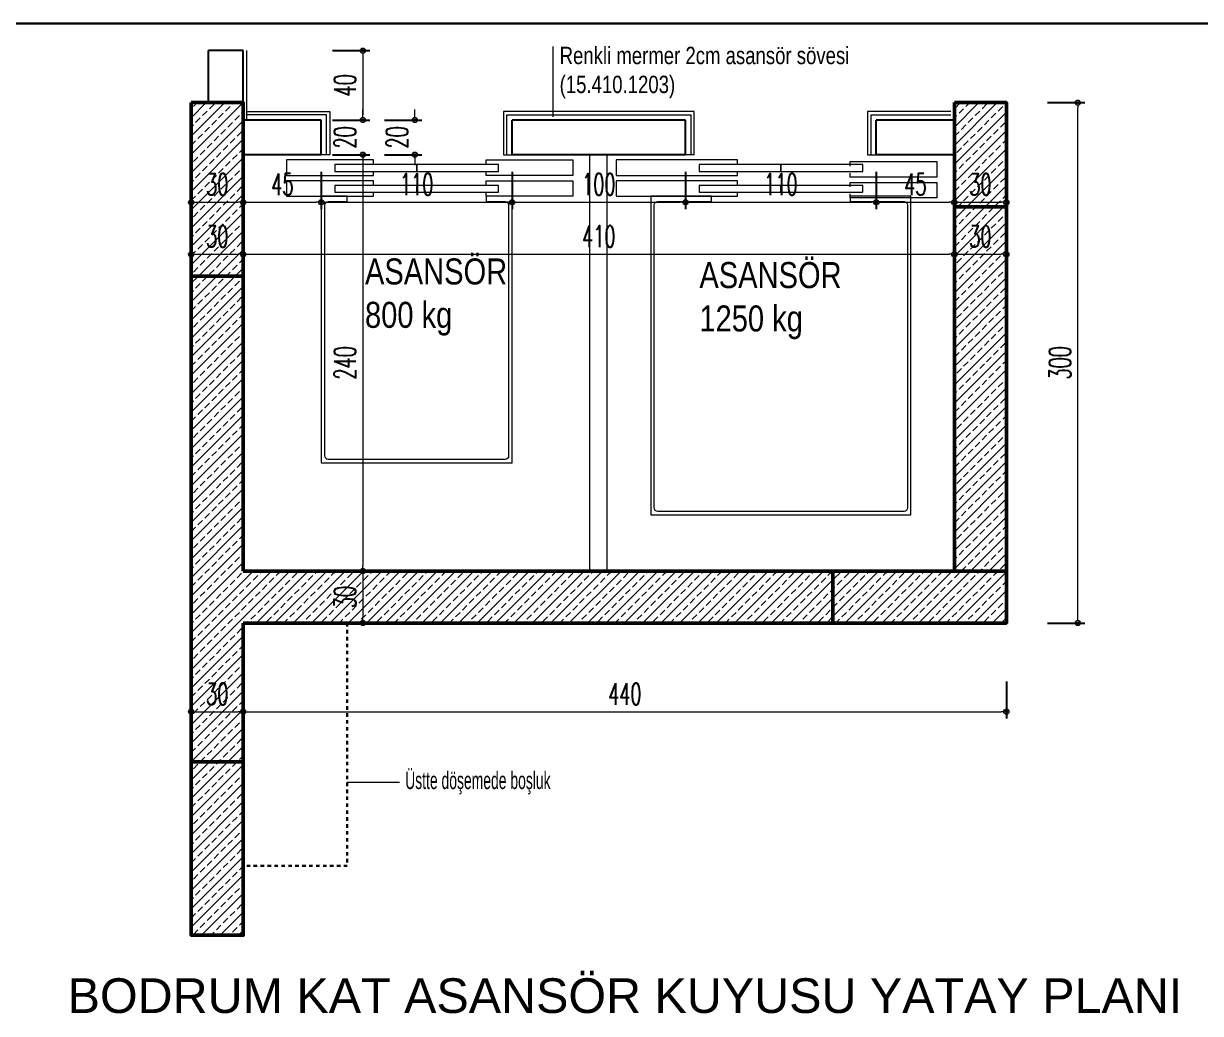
# Model space of a CAD drawing. Extents: x -398 to -185, y 174 to 233.
# Drawn here: x -294.93 to -261, y 204.38 to 232.91 of the extents above; entities that cross this region are included whole.
import ezdxf
from ezdxf.enums import TextEntityAlignment as Align

# ---------------------------------------------------------------- set-up
doc = ezdxf.new("R2010")
doc.units = 0
doc.header["$LTSCALE"] = 0.05
doc.linetypes.add('DOT', pattern=[0.25, 0, -0.25])
doc.layers.get('0').update_dxf_attribs({"linetype": 'CONTINUOUS'})
doc.layers.get('DEFPOINTS').update_dxf_attribs({"linetype": 'CONTINUOUS'})
for name, color, linetype, lineweight in [('A-ABOVE', 3, 'DOT', 30), ('A-DIM IN HOR', 152, 'CONTINUOUS', 13), ('A-DIM IN VER', 192, 'CONTINUOUS', 13), ('A-HATCH', 11, 'CONTINUOUS', 15), ('A-PLASTER', 31, 'CONTINUOUS', 13), ('ASANSOR', 8, 'CONTINUOUS', 13), ('S-CONCRETE', 6, 'CONTINUOUS', 50), ('Yazı-2', 51, 'CONTINUOUS', 15)]:
    doc.layers.add(name, color=color, linetype=linetype, lineweight=lineweight)
for name, color, linetype in [('DUVAR', 7, 'CONTINUOUS'), ('LINYE', 7, 'CONTINUOUS'), ('Y', 2, 'CONTINUOUS')]:
    doc.layers.add(name, color=color, linetype=linetype)
doc.styles.add('A', font='cleroy.shx', dxfattribs={"width": 0.8, "height": 5})
doc.styles.add('HELV', font='arial.ttf', dxfattribs={"width": 0.7})
doc.styles.add('poz', font='cleroy.shx', dxfattribs={"width": 0.8, "height": 10})
doc.styles.add('S', font='romans.shx', dxfattribs={"width": 0.6, "height": 12.5})
doc.dimstyles.new('1-50', dxfattribs={"dimtxt": 12.5, "dimasz": 3, "dimexe": 4, "dimexo": 15, "dimgap": 4, "dimtad": 1, "dimdec": 1, "dimdsep": 46, "dimtxsty": 'S', "dimblk": 'ORIGIN2', "dimcen": -25, "dimdle": 1.25, "dimclrd": 256, "dimclre": 256, "dimclrt": 2, "dimadec": 0, "dimazin": 0, "dimtfac": 2.5, "dimtdec": 1, "dimtix": 1, "dimtofl": 0, "dimtmove": 2, "dimatfit": 3, "dimldrblk": 'ORIGIN2', "dimfxl": 17.5, "dimfxlon": 1, "dimtolj": 1, "dimlwd": -1, "dimarcsym": 0})
pattern_1 = [(45, (-241516.592, -105783.099), (-5.30330086, 5.30330086), []), (45, (-241511.289, -105783.099), (-5.30330086, 5.30330086), [3.75, -1.875])]

# ---------------------------------------------------------------- blocks, each defined once
blk = doc.blocks.new('_Origin2')
blk.add_line((-0.5, 0), (-1, 0))
for radius in [0.5, 0.25]:
    blk.add_circle((0, 0), radius)
blk = doc.blocks.new('*D6')
at = {"layer": 'A-DIM IN VER', "lineweight": -2, "transparency": 16777216}
for p, q in [((23.7, 300), (45.2, 300)), ((23.7, 0), (45.2, 0))]:
    blk.add_line(p, q, dxfattribs=at)
at = {"layer": 'A-DIM IN VER', "transparency": 16777216}
blk.add_line((41.2, 3), (41.2, 297), dxfattribs=at)
at = {"layer": 'DEFPOINTS', "color": 0, "transparency": 16777216}
for p in [(-10.09, 300), (41.2, 300), (-100, 0)]:
    blk.add_point(p, dxfattribs=at)
at = {"layer": 'A-DIM IN VER', "transparency": 16777216, "xscale": 3, "yscale": 3, "zscale": 3}
for p, rotation in [((41.2, 300), 90), ((41.2, 0), 270)]:
    blk.add_blockref('_Origin2', p, dxfattribs=dict(at, rotation=rotation))
at = {"layer": 'A-DIM IN VER', "color": 2, "ltscale": 0.5, "transparency": 16777216, "insert": (30.95, 150), "char_height": 12.5, "attachment_point": 5, "rotation": 90, "style": 'S'}
blk.add_mtext('\\A1;300', dxfattribs=at)
blk = doc.blocks.new('*D14')
at = {"layer": 'A-DIM IN VER', "transparency": 16777216}
for p, q in [((-341.04, 293), (-341.04, 296)), ((-341.04, 267), (-341.04, 264))]:
    blk.add_line(p, q, dxfattribs=at)
at = {"layer": 'A-DIM IN VER', "lineweight": -2, "transparency": 16777216}
for p, q in [((-358.54, 290), (-337.04, 290)), ((-358.54, 270), (-337.04, 270))]:
    blk.add_line(p, q, dxfattribs=at)
at = {"layer": 'DEFPOINTS', "color": 0, "transparency": 16777216}
for p in [(-410, 290), (-410, 270), (-341.04, 270)]:
    blk.add_point(p, dxfattribs=at)
at = {"layer": 'A-DIM IN VER', "transparency": 16777216, "xscale": 3, "yscale": 3, "zscale": 3}
for p, rotation in [((-341.04, 290), 270), ((-341.04, 270), 90)]:
    blk.add_blockref('_Origin2', p, dxfattribs=dict(at, rotation=rotation))
at = {"layer": 'A-DIM IN VER', "color": 2, "ltscale": 0.5, "transparency": 16777216, "insert": (-351.29, 280), "char_height": 12.5, "attachment_point": 5, "rotation": 90, "style": 'S'}
blk.add_mtext('\\A1;20', dxfattribs=at)
blk = doc.blocks.new('*D7')
at = {"layer": 'A-DIM IN VER', "lineweight": -2, "transparency": 16777216}
for p, q in [((-388.54, 30), (-367.04, 30)), ((-388.54, 0), (-367.04, 0))]:
    blk.add_line(p, q, dxfattribs=at)
at = {"layer": 'A-DIM IN VER', "transparency": 16777216}
blk.add_line((-371.04, 27), (-371.04, 3), dxfattribs=at)
at = {"layer": 'DEFPOINTS', "color": 0, "transparency": 16777216}
for p in [(-440, 30), (-440, 0), (-371.04, 0)]:
    blk.add_point(p, dxfattribs=at)
at = {"layer": 'A-DIM IN VER', "transparency": 16777216, "xscale": 3, "yscale": 3, "zscale": 3}
for p, rotation in [((-371.04, 30), 90), ((-371.04, 0), 270)]:
    blk.add_blockref('_Origin2', p, dxfattribs=dict(at, rotation=rotation))
at = {"layer": 'A-DIM IN VER', "color": 2, "ltscale": 0.5, "transparency": 16777216, "insert": (-381.29, 15), "char_height": 12.5, "attachment_point": 5, "rotation": 90, "style": 'S'}
blk.add_mtext('\\A1;30', dxfattribs=at)
blk = doc.blocks.new('*D19')
at = {"layer": 'A-DIM IN VER', "lineweight": -2, "transparency": 16777216}
for p, q in [((-388.54, 270), (-367.04, 270)), ((-388.54, 30), (-367.04, 30))]:
    blk.add_line(p, q, dxfattribs=at)
at = {"layer": 'A-DIM IN VER', "transparency": 16777216}
blk.add_line((-371.04, 267), (-371.04, 33), dxfattribs=at)
at = {"layer": 'DEFPOINTS', "color": 0, "transparency": 16777216}
for p in [(-440, 270), (-440, 30), (-371.04, 30)]:
    blk.add_point(p, dxfattribs=at)
at = {"layer": 'A-DIM IN VER', "transparency": 16777216, "xscale": 3, "yscale": 3, "zscale": 3}
for p, rotation in [((-371.04, 270), 90), ((-371.04, 30), 270)]:
    blk.add_blockref('_Origin2', p, dxfattribs=dict(at, rotation=rotation))
at = {"layer": 'A-DIM IN VER', "color": 2, "ltscale": 0.5, "transparency": 16777216, "insert": (-381.29, 150), "char_height": 12.5, "attachment_point": 5, "rotation": 90, "style": 'S'}
blk.add_mtext('\\A1;240', dxfattribs=at)
blk = doc.blocks.new('*D12')
at = {"layer": 'A-DIM IN VER', "transparency": 16777216}
for p, q in [((-371.04, 293), (-371.04, 296)), ((-371.04, 267), (-371.04, 264))]:
    blk.add_line(p, q, dxfattribs=at)
at = {"layer": 'A-DIM IN VER', "lineweight": -2, "transparency": 16777216}
for p, q in [((-388.54, 290), (-367.04, 290)), ((-388.54, 270), (-367.04, 270))]:
    blk.add_line(p, q, dxfattribs=at)
at = {"layer": 'DEFPOINTS', "color": 0, "transparency": 16777216}
for p in [(-440, 290), (-440, 270), (-371.04, 270)]:
    blk.add_point(p, dxfattribs=at)
at = {"layer": 'A-DIM IN VER', "transparency": 16777216, "xscale": 3, "yscale": 3, "zscale": 3}
for p, rotation in [((-371.04, 290), 270), ((-371.04, 270), 90)]:
    blk.add_blockref('_Origin2', p, dxfattribs=dict(at, rotation=rotation))
at = {"layer": 'A-DIM IN VER', "color": 2, "ltscale": 0.5, "transparency": 16777216, "insert": (-381.29, 280), "char_height": 12.5, "attachment_point": 5, "rotation": 90, "style": 'S'}
blk.add_mtext('\\A1;20', dxfattribs=at)
blk = doc.blocks.new('*D3')
at = {"layer": 'A-DIM IN VER', "lineweight": -2, "transparency": 16777216}
for p, q in [((-388.54, 330), (-367.04, 330)), ((-388.54, 290), (-367.04, 290))]:
    blk.add_line(p, q, dxfattribs=at)
at = {"layer": 'A-DIM IN VER', "transparency": 16777216}
blk.add_line((-371.04, 327), (-371.04, 293), dxfattribs=at)
at = {"layer": 'DEFPOINTS', "color": 0, "transparency": 16777216}
for p in [(-450, 330), (-440, 290), (-371.04, 290)]:
    blk.add_point(p, dxfattribs=at)
at = {"layer": 'A-DIM IN VER', "transparency": 16777216, "xscale": 3, "yscale": 3, "zscale": 3}
for p, rotation in [((-371.04, 330), 90), ((-371.04, 290), 270)]:
    blk.add_blockref('_Origin2', p, dxfattribs=dict(at, rotation=rotation))
at = {"layer": 'A-DIM IN VER', "color": 2, "ltscale": 0.5, "transparency": 16777216, "insert": (-381.29, 310), "char_height": 12.5, "attachment_point": 5, "rotation": 90, "style": 'S'}
blk.add_mtext('\\A1;40', dxfattribs=at)
blk = doc.blocks.new('*D10')
at = {"layer": 'A-DIM IN HOR', "lineweight": -2, "transparency": 16777216}
for p, q in [((-440, -33.61), (-440, -55.11)), ((0, -33.61), (0, -55.11))]:
    blk.add_line(p, q, dxfattribs=at)
at = {"layer": 'A-DIM IN HOR', "transparency": 16777216}
blk.add_line((-437, -51.11), (-3, -51.11), dxfattribs=at)
at = {"layer": 'DEFPOINTS', "color": 0, "transparency": 16777216}
for p in [(-440, 0), (0, 0), (0, -51.11)]:
    blk.add_point(p, dxfattribs=at)
at = {"layer": 'A-DIM IN HOR', "transparency": 16777216, "xscale": 3, "yscale": 3, "zscale": 3, "rotation": 180}
blk.add_blockref('_Origin2', (-440, -51.11), dxfattribs=at)
at = {"layer": 'A-DIM IN HOR', "transparency": 16777216, "xscale": 3, "yscale": 3, "zscale": 3}
blk.add_blockref('_Origin2', (0, -51.11), dxfattribs=at)
at = {"layer": 'A-DIM IN HOR', "color": 2, "ltscale": 0.5, "transparency": 16777216, "insert": (-220, -40.86), "char_height": 12.5, "attachment_point": 5, "style": 'S'}
blk.add_mtext('\\A1;440', dxfattribs=at)
blk = doc.blocks.new('*D4')
at = {"layer": 'A-DIM IN HOR', "lineweight": -2, "transparency": 16777216}
for p, q in [((-470, -33.61), (-470, -55.11)), ((-440, -33.61), (-440, -55.11))]:
    blk.add_line(p, q, dxfattribs=at)
at = {"layer": 'A-DIM IN HOR', "transparency": 16777216}
blk.add_line((-467, -51.11), (-443, -51.11), dxfattribs=at)
at = {"layer": 'DEFPOINTS', "color": 0, "transparency": 16777216}
for p in [(-470, 9.06), (-440, 0), (-440, -51.11)]:
    blk.add_point(p, dxfattribs=at)
at = {"layer": 'A-DIM IN HOR', "transparency": 16777216, "xscale": 3, "yscale": 3, "zscale": 3, "rotation": 180}
blk.add_blockref('_Origin2', (-470, -51.11), dxfattribs=at)
at = {"layer": 'A-DIM IN HOR', "transparency": 16777216, "xscale": 3, "yscale": 3, "zscale": 3}
blk.add_blockref('_Origin2', (-440, -51.11), dxfattribs=at)
at = {"layer": 'A-DIM IN HOR', "color": 2, "ltscale": 0.5, "transparency": 16777216, "insert": (-455, -40.86), "char_height": 12.5, "attachment_point": 5, "style": 'S'}
blk.add_mtext('\\A1;30', dxfattribs=at)
blk = doc.blocks.new('*D18')
at = {"layer": 'A-DIM IN HOR', "lineweight": -2, "transparency": 16777216}
for p, q in [((-470, 225), (-470, 208.6)), ((-440, 225), (-440, 208.6))]:
    blk.add_line(p, q, dxfattribs=at)
at = {"layer": 'A-DIM IN HOR', "transparency": 16777216}
blk.add_line((-467, 212.6), (-443, 212.6), dxfattribs=at)
at = {"layer": 'DEFPOINTS', "color": 0, "transparency": 16777216}
for p in [(-470, 240), (-440, 240), (-440, 212.6)]:
    blk.add_point(p, dxfattribs=at)
at = {"layer": 'A-DIM IN HOR', "transparency": 16777216, "xscale": 3, "yscale": 3, "zscale": 3, "rotation": 180}
blk.add_blockref('_Origin2', (-470, 212.6), dxfattribs=at)
at = {"layer": 'A-DIM IN HOR', "transparency": 16777216, "xscale": 3, "yscale": 3, "zscale": 3}
blk.add_blockref('_Origin2', (-440, 212.6), dxfattribs=at)
at = {"layer": 'A-DIM IN HOR', "color": 2, "ltscale": 0.5, "transparency": 16777216, "insert": (-455, 222.85), "char_height": 12.5, "attachment_point": 5, "style": 'S'}
blk.add_mtext('\\A1;30', dxfattribs=at)
blk = doc.blocks.new('*D17')
at = {"layer": 'A-DIM IN HOR', "lineweight": -2, "transparency": 16777216}
for p, q in [((-30, 230.1), (-30, 208.6)), ((0, 230.1), (0, 208.6))]:
    blk.add_line(p, q, dxfattribs=at)
at = {"layer": 'A-DIM IN HOR', "transparency": 16777216}
blk.add_line((-27, 212.6), (-3, 212.6), dxfattribs=at)
at = {"layer": 'DEFPOINTS', "color": 0, "transparency": 16777216}
for p in [(-30, 270), (0, 270), (0, 212.6)]:
    blk.add_point(p, dxfattribs=at)
at = {"layer": 'A-DIM IN HOR', "transparency": 16777216, "xscale": 3, "yscale": 3, "zscale": 3, "rotation": 180}
blk.add_blockref('_Origin2', (-30, 212.6), dxfattribs=at)
at = {"layer": 'A-DIM IN HOR', "transparency": 16777216, "xscale": 3, "yscale": 3, "zscale": 3}
blk.add_blockref('_Origin2', (0, 212.6), dxfattribs=at)
at = {"layer": 'A-DIM IN HOR', "color": 2, "ltscale": 0.5, "transparency": 16777216, "insert": (-15, 222.85), "char_height": 12.5, "attachment_point": 5, "style": 'S'}
blk.add_mtext('\\A1;30', dxfattribs=at)
blk = doc.blocks.new('*D9')
at = {"layer": 'A-DIM IN HOR', "lineweight": -2, "transparency": 16777216}
for p, q in [((-440, 230.1), (-440, 208.6)), ((-30, 230.1), (-30, 208.6))]:
    blk.add_line(p, q, dxfattribs=at)
at = {"layer": 'A-DIM IN HOR', "transparency": 16777216}
blk.add_line((-437, 212.6), (-33, 212.6), dxfattribs=at)
at = {"layer": 'DEFPOINTS', "color": 0, "transparency": 16777216}
for p in [(-440, 270), (-30, 270), (-30, 212.6)]:
    blk.add_point(p, dxfattribs=at)
at = {"layer": 'A-DIM IN HOR', "transparency": 16777216, "xscale": 3, "yscale": 3, "zscale": 3, "rotation": 180}
blk.add_blockref('_Origin2', (-440, 212.6), dxfattribs=at)
at = {"layer": 'A-DIM IN HOR', "transparency": 16777216, "xscale": 3, "yscale": 3, "zscale": 3}
blk.add_blockref('_Origin2', (-30, 212.6), dxfattribs=at)
at = {"layer": 'A-DIM IN HOR', "color": 2, "ltscale": 0.5, "transparency": 16777216, "insert": (-235, 222.85), "char_height": 12.5, "attachment_point": 5, "style": 'S'}
blk.add_mtext('\\A1;410', dxfattribs=at)
blk = doc.blocks.new('*D8')
at = {"layer": 'A-DIM IN HOR', "lineweight": -2, "transparency": 16777216}
for p, q in [((-30, 260.1), (-30, 238.6)), ((0, 260.1), (0, 238.6))]:
    blk.add_line(p, q, dxfattribs=at)
at = {"layer": 'A-DIM IN HOR', "transparency": 16777216}
blk.add_line((-27, 242.6), (-3, 242.6), dxfattribs=at)
at = {"layer": 'DEFPOINTS', "color": 0, "transparency": 16777216}
for p in [(-30, 300), (0, 300), (0, 242.6)]:
    blk.add_point(p, dxfattribs=at)
at = {"layer": 'A-DIM IN HOR', "transparency": 16777216, "xscale": 3, "yscale": 3, "zscale": 3, "rotation": 180}
blk.add_blockref('_Origin2', (-30, 242.6), dxfattribs=at)
at = {"layer": 'A-DIM IN HOR', "transparency": 16777216, "xscale": 3, "yscale": 3, "zscale": 3}
blk.add_blockref('_Origin2', (0, 242.6), dxfattribs=at)
at = {"layer": 'A-DIM IN HOR', "color": 2, "ltscale": 0.5, "transparency": 16777216, "insert": (-15, 252.85), "char_height": 12.5, "attachment_point": 5, "style": 'S'}
blk.add_mtext('\\A1;30', dxfattribs=at)
blk = doc.blocks.new('*D13')
at = {"layer": 'A-DIM IN HOR', "lineweight": -2, "transparency": 16777216}
for p, q in [((-75, 260.1), (-75, 238.6)), ((-30, 260.1), (-30, 238.6))]:
    blk.add_line(p, q, dxfattribs=at)
at = {"layer": 'A-DIM IN HOR', "transparency": 16777216}
blk.add_line((-72, 242.6), (-33, 242.6), dxfattribs=at)
at = {"layer": 'DEFPOINTS', "color": 0, "transparency": 16777216}
for p in [(-30, 300), (-75, 280), (-30, 242.6)]:
    blk.add_point(p, dxfattribs=at)
at = {"layer": 'A-DIM IN HOR', "transparency": 16777216, "xscale": 3, "yscale": 3, "zscale": 3, "rotation": 180}
blk.add_blockref('_Origin2', (-75, 242.6), dxfattribs=at)
at = {"layer": 'A-DIM IN HOR', "transparency": 16777216, "xscale": 3, "yscale": 3, "zscale": 3}
blk.add_blockref('_Origin2', (-30, 242.6), dxfattribs=at)
at = {"layer": 'A-DIM IN HOR', "color": 2, "ltscale": 0.5, "transparency": 16777216, "insert": (-52.5, 252.85), "char_height": 12.5, "attachment_point": 5, "style": 'S'}
blk.add_mtext('\\A1;45', dxfattribs=at)
blk = doc.blocks.new('*D5')
at = {"layer": 'A-DIM IN HOR', "lineweight": -2, "transparency": 16777216}
for p, q in [((-185, 260.1), (-185, 238.6)), ((-75, 260.1), (-75, 238.6))]:
    blk.add_line(p, q, dxfattribs=at)
at = {"layer": 'A-DIM IN HOR', "transparency": 16777216}
blk.add_line((-182, 242.6), (-78, 242.6), dxfattribs=at)
at = {"layer": 'DEFPOINTS', "color": 0, "transparency": 16777216}
for p in [(-185, 280), (-75, 280), (-75, 242.6)]:
    blk.add_point(p, dxfattribs=at)
at = {"layer": 'A-DIM IN HOR', "transparency": 16777216, "xscale": 3, "yscale": 3, "zscale": 3, "rotation": 180}
blk.add_blockref('_Origin2', (-185, 242.6), dxfattribs=at)
at = {"layer": 'A-DIM IN HOR', "transparency": 16777216, "xscale": 3, "yscale": 3, "zscale": 3}
blk.add_blockref('_Origin2', (-75, 242.6), dxfattribs=at)
at = {"layer": 'A-DIM IN HOR', "color": 2, "ltscale": 0.5, "transparency": 16777216, "insert": (-130, 252.85), "char_height": 12.5, "attachment_point": 5, "style": 'S'}
blk.add_mtext('\\A1;110', dxfattribs=at)
blk = doc.blocks.new('*D15')
at = {"layer": 'A-DIM IN HOR', "lineweight": -2, "transparency": 16777216}
for p, q in [((-285, 260.1), (-285, 238.6)), ((-185, 260.1), (-185, 238.6))]:
    blk.add_line(p, q, dxfattribs=at)
at = {"layer": 'A-DIM IN HOR', "transparency": 16777216}
blk.add_line((-282, 242.6), (-188, 242.6), dxfattribs=at)
at = {"layer": 'DEFPOINTS', "color": 0, "transparency": 16777216}
for p in [(-285, 280), (-185, 280), (-185, 242.6)]:
    blk.add_point(p, dxfattribs=at)
at = {"layer": 'A-DIM IN HOR', "transparency": 16777216, "xscale": 3, "yscale": 3, "zscale": 3, "rotation": 180}
blk.add_blockref('_Origin2', (-285, 242.6), dxfattribs=at)
at = {"layer": 'A-DIM IN HOR', "transparency": 16777216, "xscale": 3, "yscale": 3, "zscale": 3}
blk.add_blockref('_Origin2', (-185, 242.6), dxfattribs=at)
at = {"layer": 'A-DIM IN HOR', "color": 2, "ltscale": 0.5, "transparency": 16777216, "insert": (-235, 252.85), "char_height": 12.5, "attachment_point": 5, "style": 'S'}
blk.add_mtext('\\A1;100', dxfattribs=at)
blk = doc.blocks.new('*D11')
at = {"layer": 'A-DIM IN HOR', "lineweight": -2, "transparency": 16777216}
for p, q in [((-395, 260.1), (-395, 238.6)), ((-285, 260.1), (-285, 238.6))]:
    blk.add_line(p, q, dxfattribs=at)
at = {"layer": 'A-DIM IN HOR', "transparency": 16777216}
blk.add_line((-392, 242.6), (-288, 242.6), dxfattribs=at)
at = {"layer": 'DEFPOINTS', "color": 0, "transparency": 16777216}
for p in [(-395, 280), (-285, 280), (-285, 242.6)]:
    blk.add_point(p, dxfattribs=at)
at = {"layer": 'A-DIM IN HOR', "transparency": 16777216, "xscale": 3, "yscale": 3, "zscale": 3, "rotation": 180}
blk.add_blockref('_Origin2', (-395, 242.6), dxfattribs=at)
at = {"layer": 'A-DIM IN HOR', "transparency": 16777216, "xscale": 3, "yscale": 3, "zscale": 3}
blk.add_blockref('_Origin2', (-285, 242.6), dxfattribs=at)
at = {"layer": 'A-DIM IN HOR', "color": 2, "ltscale": 0.5, "transparency": 16777216, "insert": (-340, 252.85), "char_height": 12.5, "attachment_point": 5, "style": 'S'}
blk.add_mtext('\\A1;110', dxfattribs=at)
blk = doc.blocks.new('*D20')
at = {"layer": 'A-DIM IN HOR', "lineweight": -2, "transparency": 16777216}
for p, q in [((-395, 260.1), (-395, 238.6)), ((-440, 255), (-440, 238.6))]:
    blk.add_line(p, q, dxfattribs=at)
at = {"layer": 'A-DIM IN HOR', "transparency": 16777216}
blk.add_line((-437, 242.6), (-398, 242.6), dxfattribs=at)
at = {"layer": 'DEFPOINTS', "color": 0, "transparency": 16777216}
for p in [(-395, 280), (-440, 270), (-395, 242.6)]:
    blk.add_point(p, dxfattribs=at)
at = {"layer": 'A-DIM IN HOR', "transparency": 16777216, "xscale": 3, "yscale": 3, "zscale": 3, "rotation": 180}
blk.add_blockref('_Origin2', (-440, 242.6), dxfattribs=at)
at = {"layer": 'A-DIM IN HOR', "transparency": 16777216, "xscale": 3, "yscale": 3, "zscale": 3}
blk.add_blockref('_Origin2', (-395, 242.6), dxfattribs=at)
at = {"layer": 'A-DIM IN HOR', "color": 2, "ltscale": 0.5, "transparency": 16777216, "insert": (-417.5, 252.85), "char_height": 12.5, "attachment_point": 5, "style": 'S'}
blk.add_mtext('\\A1;45', dxfattribs=at)
blk = doc.blocks.new('*D16')
at = {"layer": 'A-DIM IN HOR', "lineweight": -2, "transparency": 16777216}
for p, q in [((-470, 255), (-470, 238.6)), ((-440, 255), (-440, 238.6))]:
    blk.add_line(p, q, dxfattribs=at)
at = {"layer": 'A-DIM IN HOR', "transparency": 16777216}
blk.add_line((-467, 242.6), (-443, 242.6), dxfattribs=at)
at = {"layer": 'DEFPOINTS', "color": 0, "transparency": 16777216}
for p in [(-470, 270), (-440, 270), (-440, 242.6)]:
    blk.add_point(p, dxfattribs=at)
at = {"layer": 'A-DIM IN HOR', "transparency": 16777216, "xscale": 3, "yscale": 3, "zscale": 3, "rotation": 180}
blk.add_blockref('_Origin2', (-470, 242.6), dxfattribs=at)
at = {"layer": 'A-DIM IN HOR', "transparency": 16777216, "xscale": 3, "yscale": 3, "zscale": 3}
blk.add_blockref('_Origin2', (-440, 242.6), dxfattribs=at)
at = {"layer": 'A-DIM IN HOR', "color": 2, "ltscale": 0.5, "transparency": 16777216, "insert": (-455, 252.85), "char_height": 12.5, "attachment_point": 5, "style": 'S'}
blk.add_mtext('\\A1;30', dxfattribs=at)
blk = doc.blocks.new('DSFGDSFGDSFGDSFGSDFG')
at = {"layer": 'LINYE', "style": 'HELV'}
blk.add_text('BODRUM KAT ASANSÖR KUYUSU YATAY PLANI', height=1, dxfattribs=at).set_placement((10.003, -31.27), align=Align.CENTER)
blk = doc.blocks.new('WDFSADFASDFASDF')
at = {"layer": 'A-HATCH'}
h = blk.add_hatch(dxfattribs=at)
h.set_pattern_fill('ANSI33', color=256, scale=30, style=0)
h.set_pattern_definition(pattern_1)
h.paths.add_polyline_path([(-470, 300), (-440, 300), (-440, 200), (-470, 200)], flags=0)
h = blk.add_hatch(dxfattribs=at)
h.set_pattern_fill('ANSI33', color=256, scale=30, style=0)
h.set_pattern_definition(pattern_1)
h.paths.add_polyline_path([(-30, 300), (0, 300), (0, 240), (-30, 240)], flags=0)
h = blk.add_hatch(dxfattribs=at)
h.set_pattern_fill('ANSI33', color=256, scale=30, style=0)
h.set_pattern_definition(pattern_1)
h.paths.add_polyline_path([(0, 240), (-30, 240), (-30, 30), (-30, 30), (0, 30), (0, 30)])
h = blk.add_hatch(dxfattribs=at)
h.set_pattern_fill('ANSI33', color=256, scale=30, style=0)
h.set_pattern_definition(pattern_1)
h.paths.add_polyline_path([(-440, 30), (-440, 200), (-470, 200), (-470, -80), (-440, -80), (-440, 0), (-100, 0), (-100, 0), (-100, 30), (-100, 30)])
h = blk.add_hatch(dxfattribs=at)
h.set_pattern_fill('ANSI33', color=256, scale=30, style=0)
h.set_pattern_definition(pattern_1)
h.paths.add_polyline_path([(-100, 30), (0, 30), (0, 0), (-100, 0)], flags=0)
h = blk.add_hatch(dxfattribs=at)
h.set_pattern_fill('ANSI33', color=256, scale=30, style=0)
h.set_pattern_definition(pattern_1)
h.paths.add_polyline_path([(-470, -80), (-440, -80), (-440, -180), (-470, -180)], flags=0)
at = {"layer": 'A-ABOVE', "ltscale": 20}
blk.add_lwpolyline([(-440, 0), (-380, 0), (-380, -140), (-440, -140)], close=True, dxfattribs=at)
at = {"layer": 'A-PLASTER'}
blk.add_line((-438, 290), (-438, 330), dxfattribs=at)
at = {"layer": 'A-PLASTER', "ltscale": 1.5}
for p, q in [((-390, 270), (-395, 270)), ((-290, 270), (-285, 270)), ((-180, 270), (-185, 270)), ((-80, 270), (-75, 270))]:
    blk.add_line(p, q, dxfattribs=at)
for points in [[(-438, 295), (-390, 295), (-390, 270)], [(-392, 270), (-392, 293), (-438, 293)], [(-180, 270), (-180, 295), (-290, 295), (-290, 270)], [(-288, 270), (-288, 293), (-182, 293), (-182, 270)], [(-32, 295), (-80, 295), (-80, 270)], [(-78, 270), (-78, 293), (-32, 293)]]:
    blk.add_lwpolyline(points, dxfattribs=at)
at = {"layer": 'ASANSOR'}
for p, q in [((-240.09, 30), (-240.09, 270)), ((-230.09, 30), (-230.09, 270))]:
    blk.add_line(p, q, dxfattribs=at)
for points in [[(-365, 264.33), (-365, 267), (-415, 267), (-415, 258), (-365, 258), (-365, 260.33)], [(-300, 264.33), (-300, 267), (-250, 267), (-250, 258), (-300, 258), (-300, 260.33)], [(-155, 264.33), (-155, 267), (-225, 267), (-225, 258), (-155, 258), (-155, 260.33)], [(-90.09, 263.39), (-90.09, 266.06), (-40.09, 266.06), (-40.09, 257.06), (-90.09, 257.06), (-90.09, 259.39)], [(-365, 252.33), (-365, 255), (-415, 255), (-415, 246), (-365, 246), (-365, 248.33)], [(-300, 252.33), (-300, 255), (-250, 255), (-250, 246), (-300, 246), (-300, 248.33)], [(-155, 252.33), (-155, 255), (-225, 255), (-225, 246), (-155, 246), (-155, 248.33)], [(-90.09, 251.39), (-90.09, 254.06), (-40.09, 254.06), (-40.09, 245.06), (-90.09, 245.06), (-90.09, 247.39)]]:
    blk.add_lwpolyline(points, dxfattribs=at)
for points in [[(-387.18, 260.33), (-340, 260.33), (-340, 264.33), (-387.18, 264.33)], [(-340, 260.33), (-292.82, 260.33), (-292.82, 264.33), (-340, 264.33)], [(-177.18, 260.33), (-130, 260.33), (-130, 264.33), (-177.18, 264.33)], [(-130, 260.33), (-82.82, 260.33), (-82.82, 264.33), (-130, 264.33)], [(-387.18, 248.33), (-340, 248.33), (-340, 252.33), (-387.18, 252.33)], [(-340, 248.33), (-292.82, 248.33), (-292.82, 252.33), (-340, 252.33)], [(-177.18, 248.33), (-130, 248.33), (-130, 252.33), (-177.18, 252.33)], [(-130, 248.33), (-82.82, 248.33), (-82.82, 252.33), (-130, 252.33)]]:
    blk.add_lwpolyline(points, close=True, dxfattribs=at)
for points in [[(-395, 92.33), (-285, 92.33), (-285, 246), (-300, 246), (-300, 243), (-289, 243, -0.414214), (-287, 241), (-287, 96.33, -0.414214), (-289, 94.33), (-391, 94.33, -0.414214), (-393, 96.33), (-393, 241, -0.414214), (-391, 243), (-380, 243), (-380, 246), (-395, 246)], [(-205, 62.33), (-55, 62.33), (-55, 246), (-90, 246), (-90, 243), (-59, 243, -0.414214), (-57, 241), (-57, 66.33, -0.414214), (-59, 64.33), (-201, 64.33, -0.414214), (-203, 66.33), (-203, 241, -0.414214), (-201, 243), (-170, 243), (-170, 246), (-205, 246)]]:
    blk.add_lwpolyline(points, format="xyb", close=True, dxfattribs=at)
at = {"layer": 'DUVAR'}
for p, q in [((-440, 330), (-460, 330)), ((-460, 300), (-460, 330)), ((-440, 300), (-440, 330)), ((-395, 290), (-440, 290)), ((-395, 270), (-395, 290)), ((-285, 270), (-285, 290)), ((-185, 290), (-285, 290)), ((-185, 270), (-185, 290)), ((-75, 270), (-75, 290)), ((-30, 290), (-75, 290)), ((-395, 270), (-440, 270)), ((-185, 270), (-285, 270)), ((-30, 270), (-75, 270))]:
    blk.add_line(p, q, dxfattribs=at)
at = {"layer": 'S-CONCRETE'}
for p, q in [((-30, 240), (-30, 30)), ((0, 240), (0, 30)), ((-470, 200), (-470, -80)), ((-440, 200), (-440, 30)), ((-440, 30), (-100, 30)), ((-440, 0), (-100, 0)), ((-440, 0), (-440, -80))]:
    blk.add_line(p, q, dxfattribs=at)
for points in [[(-470, 300), (-440, 300), (-440, 200), (-470, 200)], [(-30, 300), (0, 300), (0, 240), (-30, 240)], [(-100, 30), (0, 30), (0, 0), (-100, 0)], [(-470, -80), (-440, -80), (-440, -180), (-470, -180)]]:
    blk.add_lwpolyline(points, close=True, dxfattribs=at)
at = {"layer": 'Yazı-2'}
for p, q in [((-261.46, 332.44), (-261.46, 291.79)), ((-380, -91.77), (-350, -91.77))]:
    blk.add_line(p, q, dxfattribs=at)
at = {"layer": 'Y', "char_height": 15, "width": 232.7094, "attachment_point": 1, "style": 'A'}
for s, insert in [('{\\fArial|b0|i0|c162|p34;ASANSÖR\\P800 kg}', (-369.8, 210.19)), ('{\\fArial|b0|i0|c162|p34;ASANSÖR\\P1250 kg}', (-176.99, 208.1))]:
    blk.add_mtext(s, dxfattribs=dict(at, insert=insert))
at = {"layer": 'Yazı-2', "char_height": 10, "attachment_point": 1, "style": 'poz'}
for s, insert, width in [('Renkli mermer 2cm asansör sövesi\\P(15.410.1203)', (-257.58, 332.2), 294.6532), ('{\\W0.6;Üstte döşemede boşluk}', (-346.64, -85.7), 114.9612)]:
    blk.add_mtext(s, dxfattribs=dict(at, insert=insert, width=width))
at = {"layer": 'A-DIM IN HOR'}
for base, p1, p2, picture, middle in [((-30, 242.6), (-75, 280), (-30, 300), '*D13', (-52.5, 252.85)), ((0, 242.6), (-30, 300), (0, 300), '*D8', (-15, 252.85)), ((-395, 242.6), (-440, 270), (-395, 280), '*D20', (-417.5, 252.85)), ((-285, 242.6), (-395, 280), (-285, 280), '*D11', (-340, 252.85)), ((-185, 242.6), (-285, 280), (-185, 280), '*D15', (-235, 252.85)), ((-75, 242.6), (-185, 280), (-75, 280), '*D5', (-130, 252.85)), ((-440, 242.6), (-470, 270), (-440, 270), '*D16', (-455, 252.85)), ((-30, 212.6), (-440, 270), (-30, 270), '*D9', (-235, 222.85)), ((0, 212.6), (-30, 270), (0, 270), '*D17', (-15, 222.85)), ((-440, 212.6), (-470, 240), (-440, 240), '*D18', (-455, 222.85)), ((-440, -51.11), (-470, 9.06), (-440, 0), '*D4', (-455, -40.86)), ((0, -51.11), (-440, 0), (0, 0), '*D10', (-220, -40.86))]:
    dim = blk.add_linear_dim(base=base, p1=p1, p2=p2, dimstyle='1-50', dxfattribs=at)
    dim.commit()
    dim.dimension.update_dxf_attribs({"geometry": picture, "text_midpoint": middle})
at = {"layer": 'A-DIM IN VER'}
for base, p1, p2, picture, middle in [((-371.04, 290), (-450, 330), (-440, 290), '*D3', (-381.29, 310)), ((41.2, 300), (-100, 0), (-10.09, 300), '*D6', (30.95, 150)), ((-371.04, 270), (-440, 290), (-440, 270), '*D12', (-381.29, 280)), ((-341.04, 270), (-410, 290), (-410, 270), '*D14', (-351.29, 280)), ((-371.04, 30), (-440, 270), (-440, 30), '*D19', (-381.29, 150)), ((-371.04, 0), (-440, 30), (-440, 0), '*D7', (-381.29, 15))]:
    dim = blk.add_linear_dim(base=base, p1=p1, p2=p2, angle=90, dimstyle='1-50', dxfattribs=at)
    dim.commit()
    dim.dimension.update_dxf_attribs({"geometry": picture, "text_midpoint": middle})

msp = doc.modelspace()

# ---------------------------------------------------------------- linework, layer by layer
at = {"layer": 'DUVAR'}
msp.add_line((-384.567, 232.91), (-184.623, 232.91), dxfattribs=at)
at = {"layer": 'DUVAR', "color": 4, "ltscale": 0.5}
msp.add_lwpolyline([(-184.623, 232.91), (-384.567, 232.91)], dxfattribs=at)

# ---------------------------------------------------------------- block references
at = {"layer": 'DUVAR', "color": 4, "ltscale": 0.5, "xscale": 0.05, "yscale": 0.05, "zscale": 0.05}
msp.add_blockref('WDFSADFASDFASDF', (-266.6, 215.629), dxfattribs=at)
at = {"layer": 'DUVAR', "color": 4, "ltscale": 0.5}
msp.add_blockref('DSFGDSFGDSFGDSFGSDFG', (-287.599, 235.659), dxfattribs=at)

doc.saveas('drawing.dxf')
